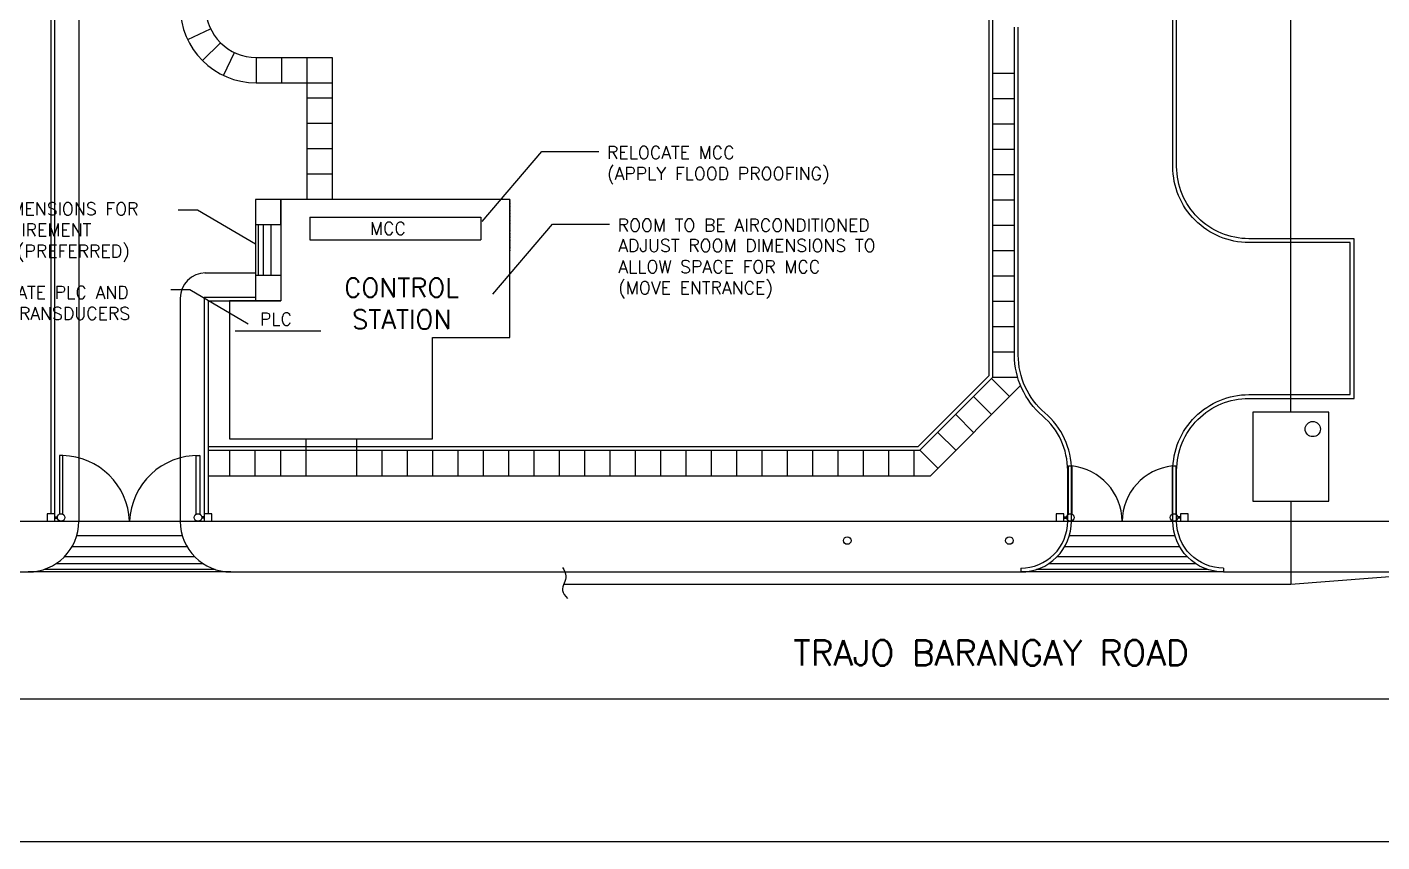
# Model space of a CAD drawing. Header units: inches. Extents: x 72602 to 350810, y -122122 to 43597.
# Drawn here: x 104243 to 157706, y -122122 to -89971 of the extents above; entities that cross this region are included whole.
import ezdxf
from ezdxf.enums import TextEntityAlignment as Align

# ---------------------------------------------------------------- set-up
doc = ezdxf.new("R2010")
doc.units = ezdxf.units.IN
doc.header["$MEASUREMENT"] = 0
doc.linetypes.add('HIDDEN', pattern=[0.375, 0.25, -0.125])
doc.layers.add('M-X-BKGD', color=8, linetype='Continuous')
doc.styles.add('SIMPLEX', font='simplex.shx')
doc.styles.add('SIMS', font='simplex.shx')
doc.styles.get("Standard").update_dxf_attribs({"font": 'arial.ttf'})
doc.dimstyles.get("Standard").update_dxf_attribs({"dimtxt": 0.18, "dimasz": 0.18, "dimexe": 0.18, "dimexo": 0.0625, "dimgap": 0.09, "dimtad": 0, "dimtih": 1, "dimtoh": 1, "dimdec": 4, "dimzin": 0, "dimdsep": 46, "dimtxsty": 'Standard', "dimcen": 0.09, "dimadec": 0, "dimazin": 0, "dimtfac": 1, "dimtdec": 4, "dimtofl": 0, "dimtmove": 0, "dimatfit": 3, "dimfxl": 1, "dimtolj": 1, "dimtzin": 0, "dimarcsym": 0})

msp = doc.modelspace()

# ---------------------------------------------------------------- linework, layer by layer
at = {"layer": 'M-X-BKGD'}
for p, q in [((105186, -109171), (105186, -85471)), ((105186, -109171), (105186, -85471)), ((105336, -109171), (105336, -85471)), ((105336, -109171), (105336, -85471)), ((106286, -85471), (106286, -109471)), ((106286, -85471), (106286, -109471)), ((110579, -90464), (111481, -90033)), ((110579, -90464), (111481, -90033)), ((111872, -90585), (111164, -91292)), ((111872, -90585), (111164, -91292)), ((111993, -91878), (112424, -90975)), ((111993, -91878), (112424, -90975)), ((113286, -91171), (116286, -91171)), ((113286, -91171), (113286, -92171)), ((113286, -91171), (116286, -91171)), ((113286, -91171), (113286, -92171)), ((114286, -91171), (114286, -92171)), ((114286, -91171), (114286, -92171)), ((115286, -91171), (115286, -96771)), ((115286, -91171), (115286, -96771)), ((116286, -91171), (116286, -96771)), ((116286, -91171), (116286, -96771)), ((142356, -91786), (143206, -91786)), ((142356, -91786), (143206, -91786)), ((113286, -92171), (116286, -92171)), ((113286, -92171), (116286, -92171)), ((116286, -92771), (115286, -92771)), ((116286, -92771), (115286, -92771)), ((142356, -92786), (143206, -92786)), ((142356, -92786), (143206, -92786)), ((116286, -93771), (115286, -93771)), ((116286, -93771), (115286, -93771)), ((142356, -93786), (143206, -93786)), ((142356, -93786), (143206, -93786)), ((116286, -94771), (115286, -94771)), ((116286, -94771), (115286, -94771)), ((142356, -94786), (143206, -94786)), ((142356, -94786), (143206, -94786)), ((116286, -95771), (115286, -95771)), ((116286, -95771), (115286, -95771)), ((142356, -95786), (143206, -95786)), ((142356, -95786), (143206, -95786)), ((116286, -96771), (113261, -96771)), ((113261, -96771), (113261, -100771)), ((116286, -96771), (113261, -96771)), ((113261, -96771), (113261, -100771)), ((114261, -97771), (114261, -96771)), ((114261, -97771), (114261, -96771)), ((142356, -96786), (143206, -96786)), ((142356, -96786), (143206, -96786)), ((114261, -97771), (113261, -97771)), ((114261, -97771), (113261, -97771)), ((114261, -97771), (113261, -97771)), ((114261, -97771), (113261, -97771)), ((113361, -97771), (113361, -99771)), ((113361, -97771), (113361, -99771)), ((113361, -97771), (113361, -99771)), ((113361, -97771), (113361, -99771)), ((113561, -97771), (113561, -99771)), ((113561, -97771), (113561, -99771)), ((113561, -97771), (113561, -99771)), ((113561, -97771), (113561, -99771)), ((113861, -97771), (113861, -99771)), ((113861, -97771), (113861, -99771)), ((142356, -97786), (143206, -97786)), ((142356, -97786), (143206, -97786)), ((142356, -98786), (143206, -98786)), ((142356, -98786), (143206, -98786)), ((111261, -99671), (113261, -99671)), ((111261, -99671), (113261, -99671)), ((111286, -99671), (113261, -99671)), ((111286, -99671), (113261, -99671)), ((114261, -99771), (113261, -99771)), ((114261, -99771), (113261, -99771)), ((114261, -99771), (113261, -99771)), ((114261, -99771), (113261, -99771)), ((142356, -99786), (143206, -99786)), ((142356, -99786), (143206, -99786)), ((110286, -100671), (110286, -109471)), ((110286, -100671), (110286, -109471)), ((111236, -100621), (111236, -109171)), ((111236, -100621), (113261, -100621)), ((111236, -100621), (111236, -109171)), ((111236, -100621), (113261, -100621)), ((111386, -100771), (111386, -109171)), ((111386, -100771), (114261, -100771)), ((111386, -100771), (111386, -109171)), ((111386, -100771), (114261, -100771)), ((142356, -100786), (143206, -100786)), ((142356, -100786), (143206, -100786)), ((142356, -101786), (143206, -101786)), ((142356, -101786), (143206, -101786)), ((142356, -102786), (143206, -102786)), ((142356, -102786), (143206, -102786)), ((139886, -107671), (143444, -104113)), ((139886, -107671), (143444, -104113)), ((142300, -103842), (143007, -104549)), ((142300, -103842), (143007, -104549)), ((142356, -103786), (143330, -103786)), ((142356, -103786), (143330, -103786)), ((141593, -104549), (142300, -105256)), ((141593, -104549), (142300, -105256)), ((140886, -105256), (141593, -105964)), ((140886, -105256), (141593, -105964)), ((115236, -106221), (115236, -107671)), ((115236, -106221), (115236, -107671)), ((117236, -106221), (117236, -107671)), ((117236, -106221), (117236, -107671)), ((140179, -105964), (140886, -106671)), ((140179, -105964), (140886, -106671)), ((112236, -106671), (112236, -107671)), ((112236, -106671), (112236, -107671)), ((113236, -106671), (113236, -107671)), ((113236, -106671), (113236, -107671)), ((114236, -106671), (114236, -107671)), ((114236, -106671), (114236, -107671)), ((118236, -106671), (118236, -107671)), ((118236, -106671), (118236, -107671)), ((119236, -106671), (119236, -107671)), ((119236, -106671), (119236, -107671)), ((120236, -106671), (120236, -107671)), ((120236, -106671), (120236, -107671)), ((121236, -106671), (121236, -107671)), ((121236, -106671), (121236, -107671)), ((122236, -106671), (122236, -107671)), ((122236, -106671), (122236, -107671)), ((123236, -106671), (123236, -107671)), ((123236, -106671), (123236, -107671)), ((124236, -106671), (124236, -107671)), ((124236, -106671), (124236, -107671)), ((125236, -106671), (125236, -107671)), ((125236, -106671), (125236, -107671)), ((126236, -106671), (126236, -107671)), ((126236, -106671), (126236, -107671)), ((127236, -106671), (127236, -107671)), ((127236, -106671), (127236, -107671)), ((128236, -106671), (128236, -107671)), ((128236, -106671), (128236, -107671)), ((129236, -106671), (129236, -107671)), ((129236, -106671), (129236, -107671)), ((130236, -106671), (130236, -107671)), ((130236, -106671), (130236, -107671)), ((131236, -106671), (131236, -107671)), ((131236, -106671), (131236, -107671)), ((132236, -106671), (132236, -107671)), ((132236, -106671), (132236, -107671)), ((133236, -106671), (133236, -107671)), ((133236, -106671), (133236, -107671)), ((134236, -106671), (134236, -107671)), ((134236, -106671), (134236, -107671)), ((135236, -106671), (135236, -107671)), ((135236, -106671), (135236, -107671)), ((136236, -106671), (136236, -107671)), ((136236, -106671), (136236, -107671)), ((137236, -106671), (137236, -107671)), ((137236, -106671), (137236, -107671)), ((138236, -106671), (138236, -107671)), ((138236, -106671), (138236, -107671)), ((139236, -106671), (139236, -107671)), ((139236, -106671), (139236, -107671)), ((139472, -106671), (140179, -107378)), ((139472, -106671), (140179, -107378)), ((111386, -107671), (139886, -107671)), ((111386, -107671), (139886, -107671)), ((100636, -109471), (184356, -109471)), ((100636, -109471), (184356, -109471)), ((86522, -111471), (104286, -111471)), ((86522, -111471), (104286, -111471)), ((112286, -111471), (143456, -111471)), ((112286, -111471), (143456, -111471)), ((143456, -111321), (143456, -111471)), ((143456, -111321), (143456, -111471)), ((151456, -111321), (151456, -111471)), ((151456, -111321), (151456, -111471)), ((151456, -111471), (161488, -111471)), ((151456, -111471), (161488, -111471)), ((86522, -116471), (189846, -116471)), ((86522, -116471), (189846, -116471))]:
    msp.add_line(p, q, dxfattribs=at)
at = {"layer": 'M-X-BKGD', "ltscale": 0.1}
for p, q in [((154106, -105171), (154106, -86471)), ((154106, -105171), (154106, -86471)), ((154106, -108671), (154106, -111957)), ((154106, -108671), (154106, -111957))]:
    msp.add_line(p, q, dxfattribs=at)
at = {"layer": 'M-X-BKGD', "linetype": 'HIDDEN', "ltscale": 0.4}
msp.add_line((123286, -96771), (123286, -98801), dxfattribs=at)
msp.add_line((123286, -96771), (123286, -98801), dxfattribs=at)
at = {"layer": 'M-X-BKGD', "color": 5}
for p, q in [((115398, -97471), (122148, -97471)), ((115398, -97471), (115398, -98371)), ((115398, -97471), (122148, -97471)), ((115398, -97471), (115398, -98371)), ((122148, -97471), (122148, -98371)), ((122148, -97471), (122148, -98371)), ((115398, -98371), (122148, -98371)), ((115398, -98371), (122148, -98371)), ((112457, -101950), (115832, -101950)), ((112457, -101950), (115832, -101950))]:
    msp.add_line(p, q, dxfattribs=at)
at = {"layer": 'M-X-BKGD'}
for points in [[(72602, -42910), (208767, -42910), (208767, -122122), (72602, -122122)], [(112236, -100771), (112236, -106221), (120236, -106221), (120236, -102221), (123286, -102221), (123286, -96771), (114261, -96771), (114261, -100771)], [(112236, -100771), (112236, -106221), (120236, -106221), (120236, -102221), (123286, -102221), (123286, -96771), (114261, -96771), (114261, -100771)], [(152606, -108671), (155606, -108671), (155606, -105171), (152606, -105171)], [(152606, -108671), (155606, -108671), (155606, -105171), (152606, -105171)], [(105036, -109471), (105336, -109471), (105336, -109171), (105036, -109171)], [(105036, -109471), (105336, -109471), (105336, -109171), (105036, -109171)], [(111236, -109471), (111536, -109471), (111536, -109171), (111236, -109171)], [(111236, -109471), (111536, -109471), (111536, -109171), (111236, -109171)], [(144856, -109471), (145156, -109471), (145156, -109171), (144856, -109171)], [(144856, -109471), (145156, -109471), (145156, -109171), (144856, -109171)], [(149756, -109471), (150056, -109471), (150056, -109171), (149756, -109171)], [(149756, -109471), (150056, -109471), (150056, -109171), (149756, -109171)]]:
    msp.add_lwpolyline(points, close=True, dxfattribs=at)
for points in [[(151456, -111471, -0.414214), (149456, -109471), (149456, -107471, -0.414214), (152456, -104471), (156456, -104471), (156456, -98471), (152456, -98471, -0.414214), (149456, -95471), (149456, -86471)], [(151456, -111471, -0.414214), (149456, -109471), (149456, -107471, -0.414214), (152456, -104471), (156456, -104471), (156456, -98471), (152456, -98471, -0.414214), (149456, -95471), (149456, -86471)], [(151456, -111321, -0.414214), (149606, -109471), (149606, -107471, -0.414214), (152456, -104621), (156606, -104621), (156606, -98321), (152456, -98321, -0.414214), (149606, -95471), (149606, -86471)], [(151456, -111321, -0.414214), (149606, -109471), (149606, -107471, -0.414214), (152456, -104621), (156606, -104621), (156606, -98321), (152456, -98321, -0.414214), (149606, -95471), (149606, -86471)], [(143456, -111321, 0.414214), (145306, -109471), (145306, -107471, 0.219217), (144308, -105305, -0.219217), (143206, -102911), (143206, -89971)], [(143456, -111321, 0.414214), (145306, -109471), (145306, -107471, 0.219217), (144308, -105305, -0.219217), (143206, -102911), (143206, -89971)], [(143456, -111471, 0.414214), (145456, -109471), (145456, -107471, 0.219217), (144406, -105191, -0.219217), (143356, -102911), (143356, -89971)], [(143456, -111471, 0.414214), (145456, -109471), (145456, -107471, 0.219217), (144406, -105191, -0.219217), (143356, -102911), (143356, -89971)]]:
    msp.add_lwpolyline(points, format="xyb", dxfattribs=at)
for points in [[(111386, -106671), (139472, -106671), (142356, -103786), (142356, -89071)], [(111386, -106521), (139409, -106521), (142206, -103724), (142206, -89071)], [(111386, -106671), (139472, -106671), (142356, -103786), (142356, -89071)], [(111386, -106521), (139409, -106521), (142206, -103724), (142206, -89071)]]:
    msp.add_lwpolyline(points, dxfattribs=at)
at = {"layer": 'M-X-BKGD', "ltscale": 0.2}
for points in [[(105653, -109187), (105653, -106876), (105518, -106876), (105518, -109187)], [(105653, -109187), (105653, -106876), (105518, -106876), (105518, -109187)], [(110918, -109187), (110918, -106876), (111053, -106876), (111053, -109187)], [(110918, -109187), (110918, -106876), (111053, -106876), (111053, -109187)], [(145338, -109187), (145338, -107287), (145473, -107287), (145473, -109187)], [(145338, -109187), (145338, -107287), (145473, -107287), (145473, -109187)], [(149438, -109187), (149438, -107287), (149573, -107287), (149573, -109187)], [(149438, -109187), (149438, -107287), (149573, -107287), (149573, -109187)], [(105336, -109296), (105438, -109296)], [(105336, -109296), (105438, -109296)], [(105336, -109346), (105438, -109346)], [(105336, -109346), (105438, -109346)], [(111236, -109296), (111134, -109296)], [(111236, -109296), (111134, -109296)], [(111236, -109346), (111134, -109346)], [(111236, -109346), (111134, -109346)], [(145156, -109296), (145258, -109296)], [(145156, -109296), (145258, -109296)], [(145156, -109346), (145258, -109346)], [(145156, -109346), (145258, -109346)], [(149756, -109296), (149654, -109296)], [(149756, -109296), (149654, -109296)], [(149756, -109346), (149654, -109346)], [(149756, -109346), (149654, -109346)], [(110371, -110050), (106200, -110050)], [(110371, -110050), (106200, -110050)], [(149541, -110050), (145370, -110050)], [(149541, -110050), (145370, -110050)], [(110533, -110479), (106038, -110479)], [(110533, -110479), (106038, -110479)], [(149703, -110479), (145208, -110479)], [(149703, -110479), (145208, -110479)], [(111192, -111145), (105380, -111145)], [(111192, -111145), (105380, -111145)], [(110856, -110870), (105715, -110870)], [(110856, -110870), (105715, -110870)], [(150362, -111145), (144550, -111145)], [(150362, -111145), (144550, -111145)], [(150026, -110870), (144885, -110870)], [(150026, -110870), (144885, -110870)], [(112286, -111471), (104286, -111471)], [(112286, -111471), (104286, -111471)], [(111661, -111370), (104911, -111370)], [(111661, -111370), (104911, -111370)], [(151456, -111471), (143456, -111471)], [(151456, -111471), (143456, -111471)], [(150831, -111370), (144081, -111370)], [(150831, -111370), (144081, -111370)]]:
    msp.add_lwpolyline(points, dxfattribs=at)
at = {"layer": 'M-X-BKGD', "ltscale": 0.1}
msp.add_lwpolyline([(125417, -111957), (154106, -111957), (163774, -111197)], dxfattribs=at)
msp.add_lwpolyline([(125417, -111957), (154106, -111957), (163774, -111197)], dxfattribs=at)
at = {"layer": 'M-X-BKGD'}
for centre, radius in [((154978, -105831), 300), ((154978, -105831), 300), ((136606, -110230), 150), ((136606, -110230), 150), ((143006, -110230), 150), ((143006, -110230), 150)]:
    msp.add_circle(centre, radius, dxfattribs=at)
at = {"layer": 'M-X-BKGD', "ltscale": 0.2}
for centre in [(105586, -109321), (105586, -109321), (110986, -109321), (110986, -109321), (145406, -109321), (145406, -109321), (149506, -109321), (149506, -109321)]:
    msp.add_circle(centre, 150, dxfattribs=at)
at = {"layer": 'M-X-BKGD'}
for centre, radius, start, end in [((113286, -89171), 3000, 180, 270), ((113286, -89171), 3000, 180, 270), ((113286, -89171), 2000, 180, 270), ((113286, -89171), 2000, 180, 270), ((111286, -100671), 1000, 90, 180), ((111286, -100671), 1000, 90, 180), ((104286, -109471), 2000, 270, 0), ((104286, -109471), 2000, 270, 0), ((112286, -109471), 2000, 180, 270), ((112286, -109471), 2000, 180, 270)]:
    msp.add_arc(centre, radius, start, end, dxfattribs=at)
at = {"layer": 'M-X-BKGD', "ltscale": 0.2}
for centre, radius, start, end in [((105579, -109584), 2709, 2.4027, 88.4379), ((105579, -109584), 2709, 2.4027, 88.4379), ((110991, -109584), 2708, 89.0053, 177.6061), ((110991, -109584), 2708, 89.0053, 177.6061), ((145225, -109504), 2231, 0.8618, 83.6019), ((145225, -109504), 2231, 0.8618, 83.6019), ((149668, -109488), 2213, 95.9731, 179.5633), ((149668, -109488), 2213, 95.9731, 179.5633)]:
    msp.add_arc(centre, radius, start, end, dxfattribs=at)
at = {"layer": 'M-X-BKGD', "ltscale": 0.1, "end_tangent": (0.972291, -0.233775)}
msp.add_spline([(125370, -111291), (125503, -111637), (125437, -111910), (125367, -112202), (125567, -112514)], degree=3, dxfattribs=at)
msp.add_spline([(125370, -111291), (125503, -111637), (125437, -111910), (125367, -112202), (125567, -112514)], degree=3, dxfattribs=at)

# ---------------------------------------------------------------- texts
at = {"layer": 'M-X-BKGD', "color": 5, "style": 'SIMS'}
for s, p in [('MCC', (117776, -98166, -422)), ('MCC', (117776, -98166, -422)), ('PLC', (113428, -101742, -422))]:
    msp.add_text(s, height=500, dxfattribs=at).set_placement(p)
at = {"layer": 'M-X-BKGD', "style": 'SIMPLEX'}
msp.add_text('TRAJO BARANGAY ROAD', height=1000, dxfattribs=at).set_placement((142278, -115161), align=Align.CENTER)
msp.add_text('TRAJO BARANGAY ROAD', height=1000, dxfattribs=at).set_placement((142278, -115161), align=Align.CENTER)
at = {"layer": 'M-X-BKGD', "color": 3, "char_height": 500, "attachment_point": 1, "style": 'SIMS'}
for s, insert in [('\\A1;RELOCATE MCC', (127125, -94670, -422)), ('\\A1;RELOCATE MCC\\P(APPLY FLOOD PROOFING)', (127125, -94670, -422)), ('\\A1;ADJUST ROOM DIMENSIONS FOR\\PMCC SPACE REQUIREMENT\\PMOVE ENTRANCE (PREFERRED)', (97988, -96893, -422)), ('\\A1;ADJUST ROOM DIMENSIONS FOR\\PMCC SPACE REQUIREMENT\\PMOVE ENTRANCE (PREFERRED)', (97988, -96893, -422)), ('\\A1;ROOM TO BE AIRCONDITIONED', (127547, -97538, -422)), ('\\A1;ROOM TO BE AIRCONDITIONED', (127547, -97538, -422)), ('\\A1;ADJUST ROOM DIMENSIONS TO \\PALLOW SPACE FOR MCC\\P(MOVE ENTRANCE)', (127569, -98341, -422)), ('\\A1;ADJUST ROOM DIMENSIONS TO \\PALLOW SPACE FOR MCC\\P(MOVE ENTRANCE)', (127569, -98341, -422)), ('\\A1;FULLY INTEGRATE PLC AND \\PMONITORING TRANSDUCERS', (99248, -100187, -422))]:
    msp.add_mtext(s, dxfattribs=dict(at, insert=insert))
at = {"layer": 'M-X-BKGD', "insert": (119024, -99880), "char_height": 750, "width": 4928.57, "attachment_point": 2, "style": 'SIMPLEX'}
msp.add_mtext('CONTROL\\PSTATION', dxfattribs=at)
msp.add_mtext('CONTROL\\PSTATION', dxfattribs=at)

# ---------------------------------------------------------------- leaders
at = {"layer": 'M-X-BKGD'}
for points in [[(122200, -97647), (124552, -94882), (126798, -94882)], [(122200, -97647), (124552, -94882), (126798, -94882)], [(113261, -98540), (110963, -97188), (110203, -97188)], [(113261, -98540), (110963, -97188), (110203, -97188)], [(122623, -100515), (124974, -97750), (127220, -97750)], [(122623, -100515), (124974, -97750), (127220, -97750)], [(112967, -101688), (110670, -100335), (109910, -100335)]]:
    msp.add_leader(points, dimstyle='Standard', override={"dimscale": 1, "dimasz": 0.08, "dimtad": 0, "dimfxl": 0.009}, dxfattribs=at)

doc.saveas('drawing.dxf')
